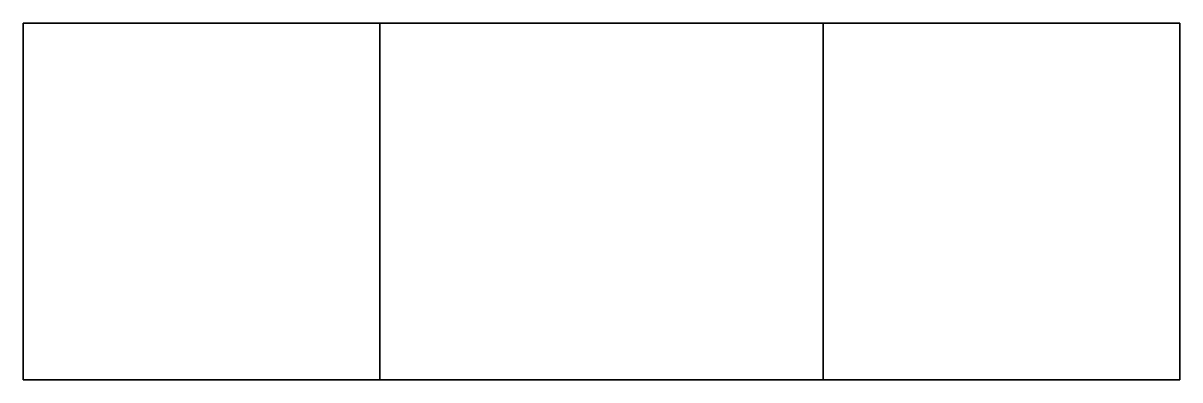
# Model space of a CAD drawing. Header units: metres. Extents: x 0.195 to 0.844, y -0.6 to -0.4.
import ezdxf

# ---------------------------------------------------------------- set-up
doc = ezdxf.new("R2010")
doc.units = ezdxf.units.M
doc.layers.get('0').update_dxf_attribs({"linetype": 'CONTINUOUS'})

msp = doc.modelspace()

# ---------------------------------------------------------------- linework, layer by layer
for points in [[(0.84412, -0.4), (0.64412, -0.4), (0.39548, -0.4), (0.19548, -0.4), (0.39548, -0.4), (0.64412, -0.4)], [(0.19548, -0.4), (0.39548, -0.4), (0.39548, -0.6), (0.19548, -0.6)], [(0.39548, -0.4), (0.19548, -0.4), (0.19548, -0.6), (0.39548, -0.6)], [(0.19548, -0.4), (0.19548, -0.6)], [(0.39548, -0.4), (0.39548, -0.6)], [(0.64412, -0.4), (0.39548, -0.4), (0.39548, -0.6), (0.64412, -0.6)], [(0.39548, -0.4), (0.64412, -0.4), (0.64412, -0.6), (0.39548, -0.6)], [(0.39548, -0.4), (0.39548, -0.6)], [(0.64412, -0.4), (0.64412, -0.6)], [(0.84412, -0.4), (0.64412, -0.4), (0.64412, -0.6), (0.84412, -0.6)], [(0.64412, -0.4), (0.64412, -0.6)], [(0.64412, -0.4), (0.84412, -0.4), (0.84412, -0.6), (0.64412, -0.6)], [(0.84412, -0.4), (0.84412, -0.6)], [(0.64412, -0.6), (0.39548, -0.6), (0.19548, -0.6), (0.39548, -0.6)], [(0.64412, -0.6), (0.84412, -0.6)]]:
    msp.add_lwpolyline(points, close=True)

doc.saveas('drawing.dxf')
